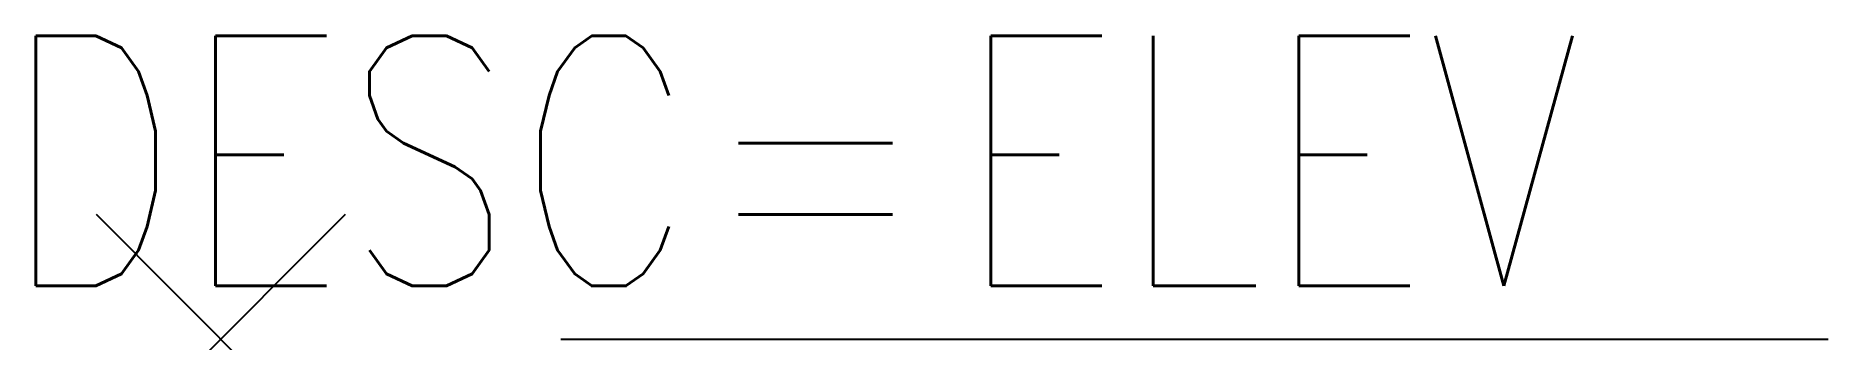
# Model space of a CAD drawing. Extents: x -0.74 to 6.44, y 0 to 1.21.
import ezdxf
from ezdxf.enums import TextEntityAlignment as Align

# ---------------------------------------------------------------- set-up
doc = ezdxf.new("R2010")
doc.units = 0
doc.header["$LTSCALE"] = 40
doc.header["$MEASUREMENT"] = 0
doc.header["$PDMODE"] = 3
doc.header["$PDSIZE"] = 0.5
doc.layers.add('GDD-CROSS-LDR', color=6, linetype='Continuous', plot=False)
doc.styles.add('GDD-ROMANS', font='ROMANS.SHX', dxfattribs={"width": 0.8})

msp = doc.modelspace()

# ---------------------------------------------------------------- linework, layer by layer
at = {"layer": 'GDD-CROSS-LDR'}
msp.add_line((1.3636, 0, 0.9091), (6.4436, 0, 0.9091), dxfattribs=at)
msp.add_point((0, 0, 0.9091), dxfattribs=at)

# ---------------------------------------------------------------- texts
at = {"style": 'GDD-ROMANS', "width": 0.8}
msp.add_text('=', height=1, dxfattribs=at).set_placement((1.9384, -0.087), align=Align.BOTTOM_LEFT)
at = {"style": 'GDD-ROMANS', "width": 0.8, "flags": 8}
msp.add_attdef('DESC', text='P', height=1, dxfattribs=at).set_placement((1.8987, -0.087), align=Align.BOTTOM_RIGHT)
msp.add_attdef('ELEV', text='00.50', height=1, dxfattribs=at).set_placement((2.9496, -0.087), align=Align.BOTTOM_LEFT)

doc.saveas('drawing.dxf')
